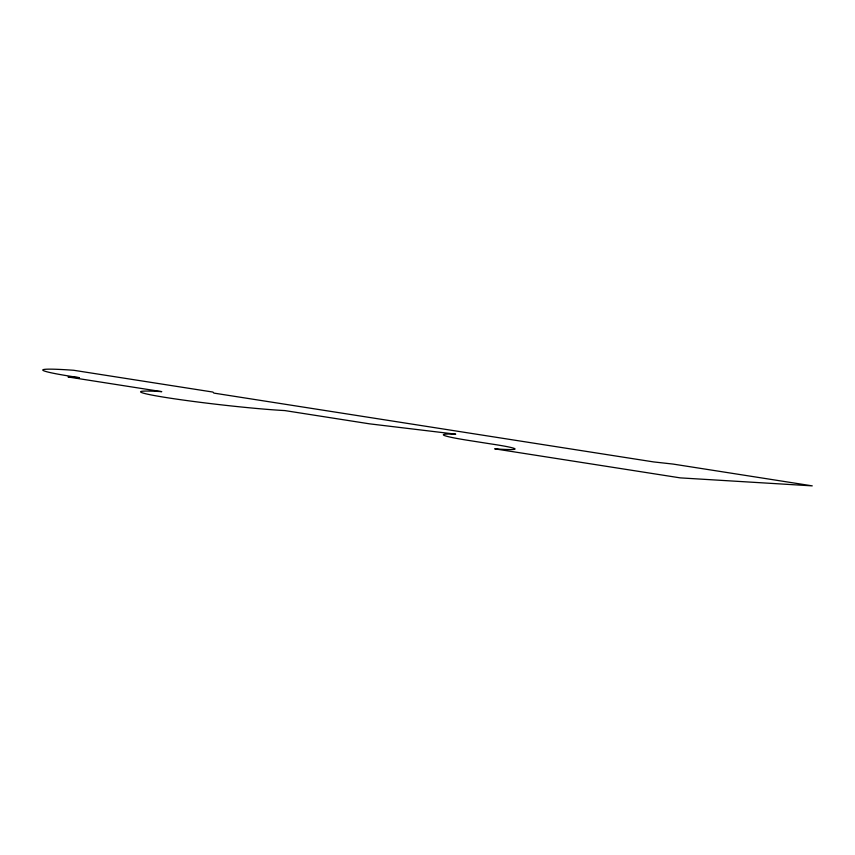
<?xml version="1.0" encoding="UTF-8"?>
<svg xmlns="http://www.w3.org/2000/svg" width="855" height="855" viewBox="0 0 855 855"><rect width="100%" height="100%" fill="white"/><g stroke="black" fill="none" stroke-linecap="round" stroke-linejoin="round"><path stroke-width="1.28" d="M79.333 377.654L68.047 376.97L161.766 391.643A81.033 3.815 6.5 0 0 169.172 398.013A81.033 3.815 6.5 0 0 284.758 410.571L369.606 423.845L455.726 434.169A79.782 3.762 6.5 0 0 466.98 440.175L491.069 443.948A60.929 2.875 6.5 0 1 494.714 448.832L680.27 477.881L812.25 485.864L673.056 464.073L653.637 461.924L213.932 393.108L212.884 392.06L73.69 370.279A91.421 4.307 6.5 0 0 79.333 377.654"/></g></svg>
